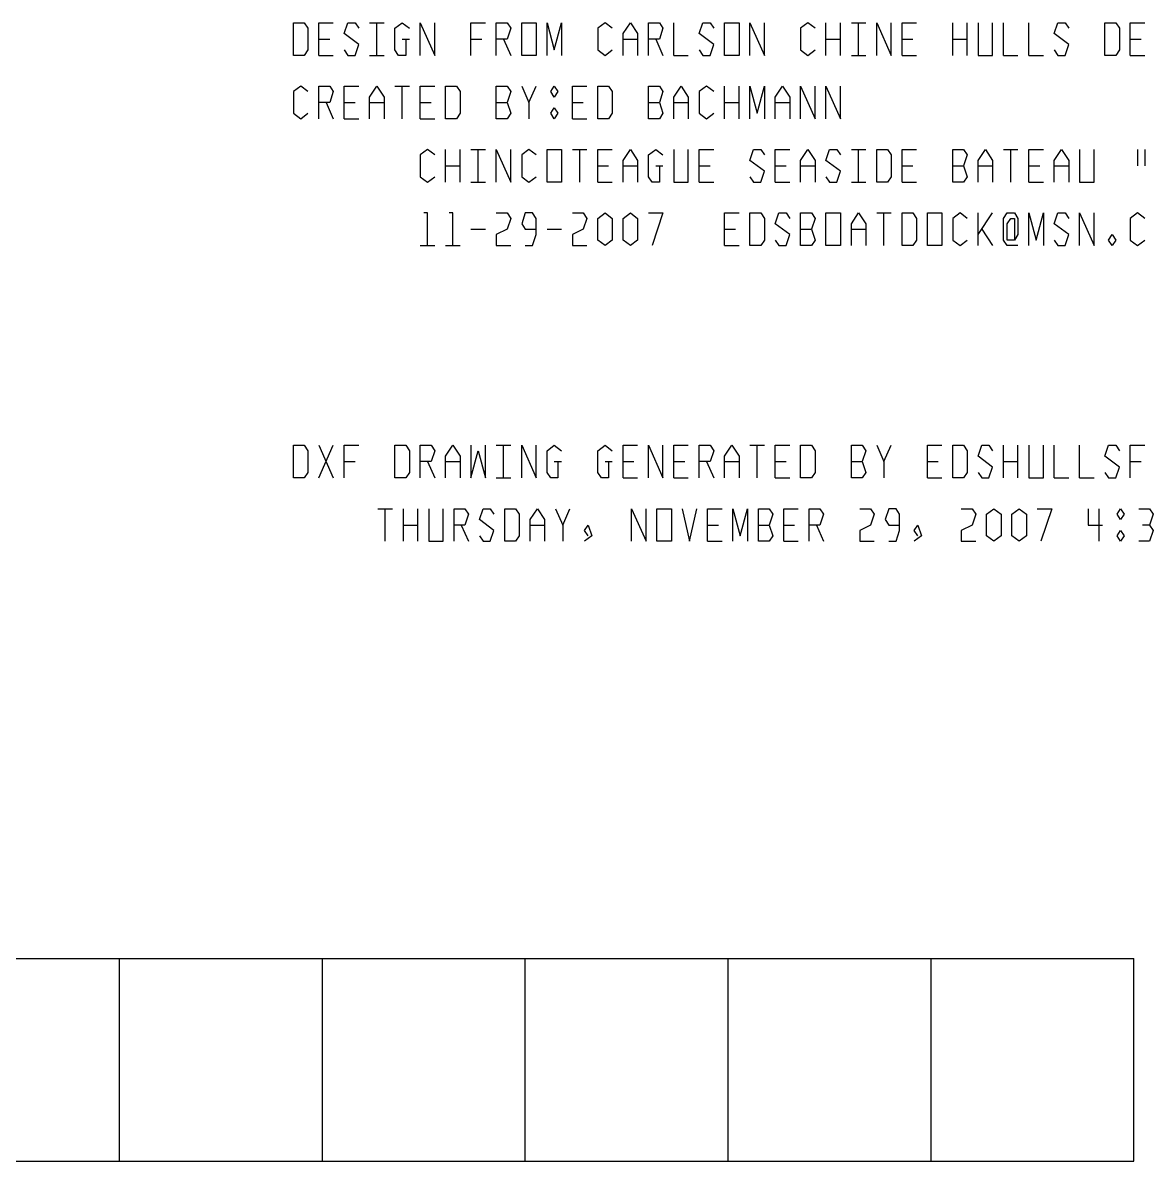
# Model space of a CAD drawing. Header units: metres. Extents: x -385 to 707, y -720 to 1023.
# Drawn here: x -22.9 to 244.6, y -720 to -450.6 of the extents above; entities that cross this region are included whole.
import ezdxf

# ---------------------------------------------------------------- set-up
doc = ezdxf.new("R2010")
doc.units = ezdxf.units.M

msp = doc.modelspace()

# ---------------------------------------------------------------- linework, layer by layer
for p, q in [((41.14, -458.29), (41.14, -450.57)), ((41.14, -450.57), (43.71, -450.57)), ((43.71, -450.57), (44.57, -451.86)), ((44.57, -451.86), (44.57, -457)), ((47.14, -458.29), (47.14, -450.57)), ((47.14, -450.57), (50.57, -450.57)), ((53.14, -453.14), (54, -450.57)), ((54, -450.57), (55.71, -450.57)), ((55.71, -450.57), (56.57, -451.86)), ((59.14, -450.57), (62.57, -450.57)), ((60.86, -458.29), (60.86, -450.57)), ((65.14, -451.86), (66.86, -450.57)), ((65.14, -457), (65.14, -451.86)), ((66.86, -450.57), (68.57, -451.86)), ((71.14, -458.29), (71.14, -450.57)), ((71.14, -450.57), (74.57, -458.29)), ((74.57, -458.29), (74.57, -450.57)), ((83.14, -458.29), (83.14, -450.57)), ((83.14, -450.57), (86.57, -450.57)), ((89.14, -458.29), (89.14, -450.57)), ((89.14, -450.57), (91.71, -450.57)), ((91.71, -450.57), (92.57, -451.86)), ((92.57, -451.86), (91.71, -454.43)), ((95.14, -458.29), (95.14, -450.57)), ((95.14, -450.57), (98.57, -450.57)), ((98.57, -450.57), (98.57, -458.29)), ((101.14, -458.29), (101.14, -450.57)), ((101.14, -450.57), (102.86, -457)), ((102.86, -457), (104.57, -450.57)), ((104.57, -450.57), (104.57, -458.29)), ((114.86, -450.57), (113.14, -451.86)), ((113.14, -451.86), (113.14, -457)), ((116.57, -451.86), (114.86, -450.57)), ((119.14, -453.14), (120.86, -450.57)), ((120.86, -450.57), (122.57, -453.14)), ((125.14, -458.29), (125.14, -450.57)), ((125.14, -450.57), (127.71, -450.57)), ((127.71, -450.57), (128.57, -451.86)), ((128.57, -451.86), (127.71, -454.43)), ((131.14, -458.29), (131.14, -450.57)), ((137.14, -453.14), (138, -450.57)), ((138, -450.57), (139.71, -450.57)), ((139.71, -450.57), (140.57, -451.86)), ((143.14, -458.29), (143.14, -450.57)), ((143.14, -450.57), (146.57, -450.57)), ((146.57, -450.57), (146.57, -458.29)), ((149.14, -458.29), (149.14, -450.57)), ((149.14, -450.57), (152.57, -458.29)), ((152.57, -458.29), (152.57, -450.57)), ((162.86, -450.57), (161.14, -451.86)), ((161.14, -451.86), (161.14, -457)), ((164.57, -451.86), (162.86, -450.57)), ((167.14, -458.29), (167.14, -450.57)), ((170.57, -458.29), (170.57, -450.57)), ((173.14, -450.57), (176.57, -450.57)), ((174.86, -458.29), (174.86, -450.57)), ((179.14, -458.29), (179.14, -450.57)), ((179.14, -450.57), (182.57, -458.29)), ((182.57, -458.29), (182.57, -450.57)), ((185.14, -458.29), (185.14, -450.57)), ((185.14, -450.57), (188.57, -450.57)), ((197.14, -458.29), (197.14, -450.57)), ((200.57, -458.29), (200.57, -450.57)), ((203.14, -450.57), (203.14, -458.29)), ((206.57, -458.29), (206.57, -450.57)), ((209.14, -458.29), (209.14, -450.57)), ((215.14, -458.29), (215.14, -450.57)), ((221.14, -453.14), (222, -450.57)), ((222, -450.57), (223.71, -450.57)), ((223.71, -450.57), (224.57, -451.86)), ((233.14, -458.29), (233.14, -450.57)), ((233.14, -450.57), (235.71, -450.57)), ((235.71, -450.57), (236.57, -451.86)), ((236.57, -451.86), (236.57, -457)), ((239.14, -458.29), (239.14, -450.57)), ((239.14, -450.57), (242.57, -450.57)), ((47.14, -454.43), (49.71, -454.43)), ((56.57, -455.71), (53.14, -453.14)), ((66.86, -454.43), (68.57, -454.43)), ((67.71, -454.43), (67.71, -458.29)), ((83.14, -454.43), (85.71, -454.43)), ((91.71, -454.43), (89.14, -454.43)), ((90.86, -454.43), (92.57, -458.29)), ((119.14, -458.29), (119.14, -453.14)), ((119.14, -454.43), (122.57, -454.43)), ((122.57, -453.14), (122.57, -458.29)), ((127.71, -454.43), (125.14, -454.43)), ((126.86, -454.43), (128.57, -458.29)), ((140.57, -455.71), (137.14, -453.14)), ((167.14, -454.43), (170.57, -454.43)), ((185.14, -454.43), (187.71, -454.43)), ((197.14, -454.43), (200.57, -454.43)), ((224.57, -455.71), (221.14, -453.14)), ((239.14, -454.43), (241.71, -454.43)), ((44.57, -457), (43.71, -458.29)), ((53.14, -457), (54, -458.29)), ((55.71, -458.29), (56.57, -455.71)), ((66, -458.29), (65.14, -457)), ((113.14, -457), (114.86, -458.29)), ((114.86, -458.29), (116.57, -457)), ((137.14, -457), (138, -458.29)), ((139.71, -458.29), (140.57, -455.71)), ((161.14, -457), (162.86, -458.29)), ((162.86, -458.29), (164.57, -457)), ((221.14, -457), (222, -458.29)), ((223.71, -458.29), (224.57, -455.71)), ((236.57, -457), (235.71, -458.29)), ((43.71, -458.29), (41.14, -458.29)), ((47.14, -458.29), (50.57, -458.29)), ((54, -458.29), (55.71, -458.29)), ((59.14, -458.29), (62.57, -458.29)), ((67.71, -458.29), (66, -458.29)), ((98.57, -458.29), (95.14, -458.29)), ((131.14, -458.29), (134.57, -458.29)), ((138, -458.29), (139.71, -458.29)), ((146.57, -458.29), (143.14, -458.29)), ((173.14, -458.29), (176.57, -458.29)), ((185.14, -458.29), (188.57, -458.29)), ((203.14, -458.29), (206.57, -458.29)), ((209.14, -458.29), (212.57, -458.29)), ((215.14, -458.29), (218.57, -458.29)), ((222, -458.29), (223.71, -458.29)), ((235.71, -458.29), (233.14, -458.29)), ((239.14, -458.29), (242.57, -458.29)), ((42.86, -465.57), (41.14, -466.86)), ((44.57, -466.86), (42.86, -465.57)), ((47.14, -473.29), (47.14, -465.57)), ((47.14, -465.57), (49.71, -465.57)), ((49.71, -465.57), (50.57, -466.86)), ((53.14, -473.29), (53.14, -465.57)), ((53.14, -465.57), (56.57, -465.57)), ((59.14, -468.14), (60.86, -465.57)), ((60.86, -465.57), (62.57, -468.14)), ((65.14, -465.57), (68.57, -465.57)), ((66.86, -473.29), (66.86, -465.57)), ((71.14, -473.29), (71.14, -465.57)), ((71.14, -465.57), (74.57, -465.57)), ((77.14, -473.29), (77.14, -465.57)), ((77.14, -465.57), (79.71, -465.57)), ((79.71, -465.57), (80.57, -466.86)), ((89.14, -473.29), (89.14, -465.57)), ((89.14, -465.57), (91.71, -465.57)), ((91.71, -465.57), (92.57, -466.86)), ((95.14, -465.57), (96.86, -469.43)), ((96.86, -469.43), (98.57, -465.57)), ((102, -466.86), (102.86, -465.57)), ((102.86, -465.57), (103.71, -466.86)), ((107.14, -473.29), (107.14, -465.57)), ((107.14, -465.57), (110.57, -465.57)), ((113.14, -473.29), (113.14, -465.57)), ((113.14, -465.57), (115.71, -465.57)), ((115.71, -465.57), (116.57, -466.86)), ((125.14, -473.29), (125.14, -465.57)), ((125.14, -465.57), (127.71, -465.57)), ((127.71, -465.57), (128.57, -466.86)), ((131.14, -468.14), (132.86, -465.57)), ((132.86, -465.57), (134.57, -468.14)), ((138.86, -465.57), (137.14, -466.86)), ((140.57, -466.86), (138.86, -465.57)), ((143.14, -473.29), (143.14, -465.57)), ((146.57, -473.29), (146.57, -465.57)), ((149.14, -473.29), (149.14, -465.57)), ((149.14, -465.57), (150.86, -472)), ((150.86, -472), (152.57, -465.57)), ((152.57, -465.57), (152.57, -473.29)), ((155.14, -468.14), (156.86, -465.57)), ((156.86, -465.57), (158.57, -468.14)), ((161.14, -473.29), (161.14, -465.57)), ((161.14, -465.57), (164.57, -473.29)), ((164.57, -473.29), (164.57, -465.57)), ((167.14, -473.29), (167.14, -465.57)), ((167.14, -465.57), (170.57, -473.29)), ((170.57, -473.29), (170.57, -465.57)), ((41.14, -466.86), (41.14, -472)), ((50.57, -466.86), (49.71, -469.43)), ((59.14, -473.29), (59.14, -468.14)), ((62.57, -468.14), (62.57, -473.29)), ((80.57, -466.86), (80.57, -472)), ((92.57, -466.86), (91.71, -469.43)), ((102.86, -468.14), (102, -466.86)), ((103.71, -466.86), (102.86, -468.14)), ((116.57, -466.86), (116.57, -472)), ((128.57, -466.86), (127.71, -469.43)), ((131.14, -473.29), (131.14, -468.14)), ((134.57, -468.14), (134.57, -473.29)), ((137.14, -466.86), (137.14, -472)), ((155.14, -473.29), (155.14, -468.14)), ((158.57, -468.14), (158.57, -473.29)), ((49.71, -469.43), (47.14, -469.43)), ((48.86, -469.43), (50.57, -473.29)), ((53.14, -469.43), (55.71, -469.43)), ((59.14, -469.43), (62.57, -469.43)), ((71.14, -469.43), (73.71, -469.43)), ((89.14, -469.43), (91.71, -469.43)), ((91.71, -469.43), (92.57, -472)), ((96.86, -469.43), (96.86, -473.29)), ((102, -472), (102.86, -470.71)), ((102.86, -470.71), (103.71, -472)), ((107.14, -469.43), (109.71, -469.43)), ((125.14, -469.43), (127.71, -469.43)), ((127.71, -469.43), (128.57, -472)), ((131.14, -469.43), (134.57, -469.43)), ((143.14, -469.43), (146.57, -469.43)), ((155.14, -469.43), (158.57, -469.43)), ((41.14, -472), (42.86, -473.29)), ((42.86, -473.29), (44.57, -472)), ((53.14, -473.29), (56.57, -473.29)), ((71.14, -473.29), (74.57, -473.29)), ((79.71, -473.29), (77.14, -473.29)), ((80.57, -472), (79.71, -473.29)), ((91.71, -473.29), (89.14, -473.29)), ((92.57, -472), (91.71, -473.29)), ((102.86, -473.29), (102, -472)), ((103.71, -472), (102.86, -473.29)), ((107.14, -473.29), (110.57, -473.29)), ((115.71, -473.29), (113.14, -473.29)), ((116.57, -472), (115.71, -473.29)), ((127.71, -473.29), (125.14, -473.29)), ((128.57, -472), (127.71, -473.29)), ((137.14, -472), (138.86, -473.29)), ((138.86, -473.29), (140.57, -472)), ((72.86, -480.57), (71.14, -481.86)), ((71.14, -481.86), (71.14, -487)), ((74.57, -481.86), (72.86, -480.57)), ((77.14, -488.29), (77.14, -480.57)), ((80.57, -488.29), (80.57, -480.57)), ((83.14, -480.57), (86.57, -480.57)), ((84.86, -488.29), (84.86, -480.57)), ((89.14, -488.29), (89.14, -480.57)), ((89.14, -480.57), (92.57, -488.29)), ((92.57, -488.29), (92.57, -480.57)), ((96.86, -480.57), (95.14, -481.86)), ((95.14, -481.86), (95.14, -487)), ((98.57, -481.86), (96.86, -480.57)), ((101.14, -488.29), (101.14, -480.57)), ((101.14, -480.57), (104.57, -480.57)), ((104.57, -480.57), (104.57, -488.29)), ((107.14, -480.57), (110.57, -480.57)), ((108.86, -488.29), (108.86, -480.57)), ((113.14, -488.29), (113.14, -480.57)), ((113.14, -480.57), (116.57, -480.57)), ((119.14, -483.14), (120.86, -480.57)), ((120.86, -480.57), (122.57, -483.14)), ((125.14, -481.86), (126.86, -480.57)), ((125.14, -487), (125.14, -481.86)), ((126.86, -480.57), (128.57, -481.86)), ((131.14, -480.57), (131.14, -488.29)), ((134.57, -488.29), (134.57, -480.57)), ((137.14, -488.29), (137.14, -480.57)), ((137.14, -480.57), (140.57, -480.57)), ((149.14, -483.14), (150, -480.57)), ((150, -480.57), (151.71, -480.57)), ((151.71, -480.57), (152.57, -481.86)), ((155.14, -488.29), (155.14, -480.57)), ((155.14, -480.57), (158.57, -480.57)), ((161.14, -483.14), (162.86, -480.57)), ((162.86, -480.57), (164.57, -483.14)), ((167.14, -483.14), (168, -480.57)), ((168, -480.57), (169.71, -480.57)), ((169.71, -480.57), (170.57, -481.86)), ((173.14, -480.57), (176.57, -480.57)), ((174.86, -488.29), (174.86, -480.57)), ((179.14, -488.29), (179.14, -480.57)), ((179.14, -480.57), (181.71, -480.57)), ((181.71, -480.57), (182.57, -481.86)), ((182.57, -481.86), (182.57, -487)), ((185.14, -488.29), (185.14, -480.57)), ((185.14, -480.57), (188.57, -480.57)), ((197.14, -488.29), (197.14, -480.57)), ((197.14, -480.57), (199.71, -480.57)), ((199.71, -480.57), (200.57, -481.86)), ((200.57, -481.86), (199.71, -484.43)), ((203.14, -483.14), (204.86, -480.57)), ((204.86, -480.57), (206.57, -483.14)), ((209.14, -480.57), (212.57, -480.57)), ((210.86, -488.29), (210.86, -480.57)), ((215.14, -488.29), (215.14, -480.57)), ((215.14, -480.57), (218.57, -480.57)), ((221.14, -483.14), (222.86, -480.57)), ((222.86, -480.57), (224.57, -483.14)), ((227.14, -480.57), (227.14, -488.29)), ((230.57, -488.29), (230.57, -480.57)), ((240.86, -480.57), (240.86, -484.43)), ((242.57, -480.57), (242.57, -484.43)), ((77.14, -484.43), (80.57, -484.43)), ((113.14, -484.43), (115.71, -484.43)), ((119.14, -488.29), (119.14, -483.14)), ((119.14, -484.43), (122.57, -484.43)), ((122.57, -483.14), (122.57, -488.29)), ((126.86, -484.43), (128.57, -484.43)), ((127.71, -484.43), (127.71, -488.29)), ((137.14, -484.43), (139.71, -484.43)), ((152.57, -485.71), (149.14, -483.14)), ((155.14, -484.43), (157.71, -484.43)), ((161.14, -488.29), (161.14, -483.14)), ((161.14, -484.43), (164.57, -484.43)), ((164.57, -483.14), (164.57, -488.29)), ((170.57, -485.71), (167.14, -483.14)), ((185.14, -484.43), (187.71, -484.43)), ((197.14, -484.43), (199.71, -484.43)), ((199.71, -484.43), (200.57, -487)), ((203.14, -488.29), (203.14, -483.14)), ((203.14, -484.43), (206.57, -484.43)), ((206.57, -483.14), (206.57, -488.29)), ((215.14, -484.43), (217.71, -484.43)), ((221.14, -488.29), (221.14, -483.14)), ((221.14, -484.43), (224.57, -484.43)), ((224.57, -483.14), (224.57, -488.29)), ((71.14, -487), (72.86, -488.29)), ((72.86, -488.29), (74.57, -487)), ((95.14, -487), (96.86, -488.29)), ((96.86, -488.29), (98.57, -487)), ((126, -488.29), (125.14, -487)), ((149.14, -487), (150, -488.29)), ((151.71, -488.29), (152.57, -485.71)), ((167.14, -487), (168, -488.29)), ((169.71, -488.29), (170.57, -485.71)), ((182.57, -487), (181.71, -488.29)), ((200.57, -487), (199.71, -488.29)), ((83.14, -488.29), (86.57, -488.29)), ((104.57, -488.29), (101.14, -488.29)), ((113.14, -488.29), (116.57, -488.29)), ((127.71, -488.29), (126, -488.29)), ((131.14, -488.29), (134.57, -488.29)), ((137.14, -488.29), (140.57, -488.29)), ((150, -488.29), (151.71, -488.29)), ((155.14, -488.29), (158.57, -488.29)), ((168, -488.29), (169.71, -488.29)), ((173.14, -488.29), (176.57, -488.29)), ((181.71, -488.29), (179.14, -488.29)), ((185.14, -488.29), (188.57, -488.29)), ((199.71, -488.29), (197.14, -488.29)), ((215.14, -488.29), (218.57, -488.29)), ((227.14, -488.29), (230.57, -488.29)), ((72.86, -495.57), (72, -495.57)), ((72.86, -503.29), (72.86, -495.57)), ((78.86, -495.57), (78, -495.57)), ((78.86, -503.29), (78.86, -495.57)), ((89.14, -495.57), (91.71, -495.57)), ((91.71, -495.57), (92.57, -496.86)), ((96, -495.57), (95.14, -498.14)), ((97.71, -495.57), (96, -495.57)), ((98.57, -496.86), (97.71, -495.57)), ((107.14, -495.57), (109.71, -495.57)), ((109.71, -495.57), (110.57, -496.86)), ((113.14, -496.86), (114.86, -495.57)), ((114.86, -495.57), (116.57, -496.86)), ((119.14, -496.86), (120.86, -495.57)), ((120.86, -495.57), (122.57, -496.86)), ((125.14, -495.57), (128.57, -495.57)), ((128.57, -495.57), (126, -503.29)), ((143.14, -503.29), (143.14, -495.57)), ((143.14, -495.57), (146.57, -495.57)), ((149.14, -503.29), (149.14, -495.57)), ((149.14, -495.57), (151.71, -495.57)), ((151.71, -495.57), (152.57, -496.86)), ((155.14, -498.14), (156, -495.57)), ((156, -495.57), (157.71, -495.57)), ((157.71, -495.57), (158.57, -496.86)), ((161.14, -503.29), (161.14, -495.57)), ((161.14, -495.57), (163.71, -495.57)), ((163.71, -495.57), (164.57, -496.86)), ((167.14, -503.29), (167.14, -495.57)), ((167.14, -495.57), (170.57, -495.57)), ((170.57, -495.57), (170.57, -503.29)), ((173.14, -498.14), (174.86, -495.57)), ((174.86, -495.57), (176.57, -498.14)), ((179.14, -495.57), (182.57, -495.57)), ((180.86, -503.29), (180.86, -495.57)), ((185.14, -503.29), (185.14, -495.57)), ((185.14, -495.57), (187.71, -495.57)), ((187.71, -495.57), (188.57, -496.86)), ((191.14, -503.29), (191.14, -495.57)), ((191.14, -495.57), (194.57, -495.57)), ((194.57, -495.57), (194.57, -503.29)), ((198.86, -495.57), (197.14, -496.86)), ((200.57, -496.86), (198.86, -495.57)), ((203.14, -503.29), (203.14, -495.57)), ((203.14, -500.71), (206.57, -495.57)), ((209.14, -496.86), (210, -495.57)), ((210, -495.57), (211.71, -495.57)), ((211.71, -495.57), (212.57, -496.86)), ((215.14, -503.29), (215.14, -495.57)), ((215.14, -495.57), (216.86, -502)), ((216.86, -502), (218.57, -495.57)), ((218.57, -495.57), (218.57, -503.29)), ((221.14, -498.14), (222, -495.57)), ((222, -495.57), (223.71, -495.57)), ((223.71, -495.57), (224.57, -496.86)), ((227.14, -503.29), (227.14, -495.57)), ((227.14, -495.57), (230.57, -503.29)), ((230.57, -503.29), (230.57, -495.57)), ((240.86, -495.57), (239.14, -496.86)), ((242.57, -496.86), (240.86, -495.57)), ((92.57, -496.86), (91.71, -499.43)), ((95.14, -498.14), (96, -499.43)), ((98.57, -500.71), (98.57, -496.86)), ((110.57, -496.86), (109.71, -499.43)), ((113.14, -502), (113.14, -496.86)), ((116.57, -496.86), (116.57, -502)), ((119.14, -502), (119.14, -496.86)), ((122.57, -496.86), (122.57, -502)), ((152.57, -496.86), (152.57, -502)), ((158.57, -500.71), (155.14, -498.14)), ((164.57, -496.86), (163.71, -499.43)), ((173.14, -503.29), (173.14, -498.14)), ((176.57, -498.14), (176.57, -503.29)), ((188.57, -496.86), (188.57, -502)), ((197.14, -496.86), (197.14, -502)), ((209.14, -502), (209.14, -496.86)), ((210, -498.14), (210.86, -496.86)), ((210, -502), (210, -498.14)), ((210.86, -496.86), (211.71, -496.86)), ((211.71, -496.86), (211.71, -502)), ((212.57, -496.86), (212.57, -500.71)), ((224.57, -500.71), (221.14, -498.14)), ((239.14, -496.86), (239.14, -502)), ((83.14, -499.43), (86.57, -499.43)), ((91.71, -499.43), (89.14, -500.71)), ((89.14, -500.71), (89.14, -503.29)), ((96, -499.43), (98.57, -499.43)), ((97.71, -503.29), (98.57, -500.71)), ((101.14, -499.43), (104.57, -499.43)), ((109.71, -499.43), (107.14, -500.71)), ((107.14, -500.71), (107.14, -503.29)), ((143.14, -499.43), (145.71, -499.43)), ((157.71, -503.29), (158.57, -500.71)), ((161.14, -499.43), (163.71, -499.43)), ((163.71, -499.43), (164.57, -502)), ((173.14, -499.43), (176.57, -499.43)), ((204, -499.43), (206.57, -503.29)), ((212.57, -500.71), (211.71, -502)), ((223.71, -503.29), (224.57, -500.71)), ((234, -502), (234.86, -500.71)), ((234.86, -500.71), (235.71, -502)), ((71.14, -503.29), (74.57, -503.29)), ((77.14, -503.29), (80.57, -503.29)), ((89.14, -503.29), (92.57, -503.29)), ((96, -503.29), (97.71, -503.29)), ((107.14, -503.29), (110.57, -503.29)), ((114.86, -503.29), (113.14, -502)), ((116.57, -502), (114.86, -503.29)), ((120.86, -503.29), (119.14, -502)), ((122.57, -502), (120.86, -503.29)), ((143.14, -503.29), (146.57, -503.29)), ((151.71, -503.29), (149.14, -503.29)), ((152.57, -502), (151.71, -503.29)), ((155.14, -502), (156, -503.29)), ((156, -503.29), (157.71, -503.29)), ((163.71, -503.29), (161.14, -503.29)), ((164.57, -502), (163.71, -503.29)), ((170.57, -503.29), (167.14, -503.29)), ((187.71, -503.29), (185.14, -503.29)), ((188.57, -502), (187.71, -503.29)), ((194.57, -503.29), (191.14, -503.29)), ((197.14, -502), (198.86, -503.29)), ((198.86, -503.29), (200.57, -502)), ((210, -503.29), (209.14, -502)), ((211.71, -502), (210, -502)), ((212.57, -503.29), (210, -503.29)), ((221.14, -502), (222, -503.29)), ((222, -503.29), (223.71, -503.29)), ((234.86, -503.29), (234, -502)), ((235.71, -502), (234.86, -503.29)), ((239.14, -502), (240.86, -503.29)), ((240.86, -503.29), (242.57, -502)), ((41.14, -558.29), (41.14, -550.57)), ((41.14, -550.57), (43.71, -550.57)), ((43.71, -550.57), (44.57, -551.86)), ((44.57, -551.86), (44.57, -557)), ((47.14, -558.29), (50.57, -550.57)), ((47.14, -550.57), (50.57, -558.29)), ((53.14, -558.29), (53.14, -550.57)), ((53.14, -550.57), (56.57, -550.57)), ((65.14, -558.29), (65.14, -550.57)), ((65.14, -550.57), (67.71, -550.57)), ((67.71, -550.57), (68.57, -551.86)), ((68.57, -551.86), (68.57, -557)), ((71.14, -558.29), (71.14, -550.57)), ((71.14, -550.57), (73.71, -550.57)), ((73.71, -550.57), (74.57, -551.86)), ((74.57, -551.86), (73.71, -554.43)), ((77.14, -553.14), (78.86, -550.57)), ((78.86, -550.57), (80.57, -553.14)), ((83.14, -550.57), (83.14, -558.29)), ((83.14, -558.29), (84.86, -551.86)), ((84.86, -551.86), (86.57, -558.29)), ((86.57, -558.29), (86.57, -550.57)), ((89.14, -550.57), (92.57, -550.57)), ((90.86, -558.29), (90.86, -550.57)), ((95.14, -558.29), (95.14, -550.57)), ((95.14, -550.57), (98.57, -558.29)), ((98.57, -558.29), (98.57, -550.57)), ((101.14, -551.86), (102.86, -550.57)), ((101.14, -557), (101.14, -551.86)), ((102.86, -550.57), (104.57, -551.86)), ((113.14, -551.86), (114.86, -550.57)), ((113.14, -557), (113.14, -551.86)), ((114.86, -550.57), (116.57, -551.86)), ((119.14, -558.29), (119.14, -550.57)), ((119.14, -550.57), (122.57, -550.57)), ((125.14, -558.29), (125.14, -550.57)), ((125.14, -550.57), (128.57, -558.29)), ((128.57, -558.29), (128.57, -550.57)), ((131.14, -558.29), (131.14, -550.57)), ((131.14, -550.57), (134.57, -550.57)), ((137.14, -558.29), (137.14, -550.57)), ((137.14, -550.57), (139.71, -550.57)), ((139.71, -550.57), (140.57, -551.86)), ((140.57, -551.86), (139.71, -554.43)), ((143.14, -553.14), (144.86, -550.57)), ((144.86, -550.57), (146.57, -553.14)), ((149.14, -550.57), (152.57, -550.57)), ((150.86, -558.29), (150.86, -550.57)), ((155.14, -558.29), (155.14, -550.57)), ((155.14, -550.57), (158.57, -550.57)), ((161.14, -558.29), (161.14, -550.57)), ((161.14, -550.57), (163.71, -550.57)), ((163.71, -550.57), (164.57, -551.86)), ((164.57, -551.86), (164.57, -557)), ((173.14, -558.29), (173.14, -550.57)), ((173.14, -550.57), (175.71, -550.57)), ((175.71, -550.57), (176.57, -551.86)), ((176.57, -551.86), (175.71, -554.43)), ((179.14, -550.57), (180.86, -554.43)), ((180.86, -554.43), (182.57, -550.57)), ((191.14, -558.29), (191.14, -550.57)), ((191.14, -550.57), (194.57, -550.57)), ((197.14, -558.29), (197.14, -550.57)), ((197.14, -550.57), (199.71, -550.57)), ((199.71, -550.57), (200.57, -551.86)), ((200.57, -551.86), (200.57, -557)), ((203.14, -553.14), (204, -550.57)), ((204, -550.57), (205.71, -550.57)), ((205.71, -550.57), (206.57, -551.86)), ((209.14, -558.29), (209.14, -550.57)), ((212.57, -558.29), (212.57, -550.57)), ((215.14, -550.57), (215.14, -558.29)), ((218.57, -558.29), (218.57, -550.57)), ((221.14, -558.29), (221.14, -550.57)), ((227.14, -558.29), (227.14, -550.57)), ((233.14, -553.14), (234, -550.57)), ((234, -550.57), (235.71, -550.57)), ((235.71, -550.57), (236.57, -551.86)), ((239.14, -558.29), (239.14, -550.57)), ((239.14, -550.57), (242.57, -550.57)), ((53.14, -554.43), (55.71, -554.43)), ((73.71, -554.43), (71.14, -554.43)), ((72.86, -554.43), (74.57, -558.29)), ((77.14, -558.29), (77.14, -553.14)), ((77.14, -554.43), (80.57, -554.43)), ((80.57, -553.14), (80.57, -558.29)), ((102.86, -554.43), (104.57, -554.43)), ((103.71, -554.43), (103.71, -558.29)), ((114.86, -554.43), (116.57, -554.43)), ((115.71, -554.43), (115.71, -558.29)), ((119.14, -554.43), (121.71, -554.43)), ((131.14, -554.43), (133.71, -554.43)), ((139.71, -554.43), (137.14, -554.43)), ((138.86, -554.43), (140.57, -558.29)), ((143.14, -558.29), (143.14, -553.14)), ((143.14, -554.43), (146.57, -554.43)), ((146.57, -553.14), (146.57, -558.29)), ((155.14, -554.43), (157.71, -554.43)), ((173.14, -554.43), (175.71, -554.43)), ((175.71, -554.43), (176.57, -557)), ((180.86, -554.43), (180.86, -558.29)), ((191.14, -554.43), (193.71, -554.43)), ((206.57, -555.71), (203.14, -553.14)), ((209.14, -554.43), (212.57, -554.43)), ((236.57, -555.71), (233.14, -553.14)), ((239.14, -554.43), (241.71, -554.43)), ((44.57, -557), (43.71, -558.29)), ((68.57, -557), (67.71, -558.29)), ((102, -558.29), (101.14, -557)), ((114, -558.29), (113.14, -557)), ((164.57, -557), (163.71, -558.29)), ((176.57, -557), (175.71, -558.29)), ((200.57, -557), (199.71, -558.29)), ((203.14, -557), (204, -558.29)), ((205.71, -558.29), (206.57, -555.71)), ((233.14, -557), (234, -558.29)), ((235.71, -558.29), (236.57, -555.71)), ((43.71, -558.29), (41.14, -558.29)), ((67.71, -558.29), (65.14, -558.29)), ((89.14, -558.29), (92.57, -558.29)), ((103.71, -558.29), (102, -558.29)), ((115.71, -558.29), (114, -558.29)), ((119.14, -558.29), (122.57, -558.29)), ((131.14, -558.29), (134.57, -558.29)), ((155.14, -558.29), (158.57, -558.29)), ((163.71, -558.29), (161.14, -558.29)), ((175.71, -558.29), (173.14, -558.29)), ((191.14, -558.29), (194.57, -558.29)), ((199.71, -558.29), (197.14, -558.29)), ((204, -558.29), (205.71, -558.29)), ((215.14, -558.29), (218.57, -558.29)), ((221.14, -558.29), (224.57, -558.29)), ((227.14, -558.29), (230.57, -558.29)), ((234, -558.29), (235.71, -558.29)), ((61.14, -565.57), (64.57, -565.57)), ((62.86, -573.29), (62.86, -565.57)), ((67.14, -573.29), (67.14, -565.57)), ((70.57, -573.29), (70.57, -565.57)), ((73.14, -565.57), (73.14, -573.29)), ((76.57, -573.29), (76.57, -565.57)), ((79.14, -573.29), (79.14, -565.57)), ((79.14, -565.57), (81.71, -565.57)), ((81.71, -565.57), (82.57, -566.86)), ((85.14, -568.14), (86, -565.57)), ((86, -565.57), (87.71, -565.57)), ((87.71, -565.57), (88.57, -566.86)), ((91.14, -573.29), (91.14, -565.57)), ((91.14, -565.57), (93.71, -565.57)), ((93.71, -565.57), (94.57, -566.86)), ((97.14, -568.14), (98.86, -565.57)), ((98.86, -565.57), (100.57, -568.14)), ((103.14, -565.57), (104.86, -569.43)), ((104.86, -569.43), (106.57, -565.57)), ((121.14, -573.29), (121.14, -565.57)), ((121.14, -565.57), (124.57, -573.29)), ((124.57, -573.29), (124.57, -565.57)), ((127.14, -573.29), (127.14, -565.57)), ((127.14, -565.57), (130.57, -565.57)), ((130.57, -565.57), (130.57, -573.29)), ((133.14, -565.57), (134.86, -573.29)), ((134.86, -573.29), (136.57, -565.57)), ((139.14, -573.29), (139.14, -565.57)), ((139.14, -565.57), (142.57, -565.57)), ((145.14, -573.29), (145.14, -565.57)), ((145.14, -565.57), (146.86, -572)), ((146.86, -572), (148.57, -565.57)), ((148.57, -565.57), (148.57, -573.29)), ((151.14, -573.29), (151.14, -565.57)), ((151.14, -565.57), (153.71, -565.57)), ((153.71, -565.57), (154.57, -566.86)), ((157.14, -573.29), (157.14, -565.57)), ((157.14, -565.57), (160.57, -565.57)), ((163.14, -573.29), (163.14, -565.57)), ((163.14, -565.57), (165.71, -565.57)), ((165.71, -565.57), (166.57, -566.86)), ((175.14, -565.57), (177.71, -565.57)), ((177.71, -565.57), (178.57, -566.86)), ((182, -565.57), (181.14, -568.14)), ((183.71, -565.57), (182, -565.57)), ((184.57, -566.86), (183.71, -565.57)), ((199.14, -565.57), (201.71, -565.57)), ((201.71, -565.57), (202.57, -566.86)), ((205.14, -566.86), (206.86, -565.57)), ((206.86, -565.57), (208.57, -566.86)), ((211.14, -566.86), (212.86, -565.57)), ((212.86, -565.57), (214.57, -566.86)), ((217.14, -565.57), (220.57, -565.57)), ((220.57, -565.57), (218, -573.29)), ((229.14, -565.57), (229.14, -569.43)), ((231.71, -565.57), (231.71, -573.29)), ((236, -566.86), (236.86, -565.57)), ((236.86, -565.57), (237.71, -566.86)), ((241.14, -565.57), (243.71, -565.57)), ((243.71, -565.57), (244.57, -566.86)), ((82.57, -566.86), (81.71, -569.43)), ((88.57, -570.71), (85.14, -568.14)), ((94.57, -566.86), (94.57, -572)), ((97.14, -573.29), (97.14, -568.14)), ((100.57, -568.14), (100.57, -573.29)), ((154.57, -566.86), (153.71, -569.43)), ((166.57, -566.86), (165.71, -569.43)), ((178.57, -566.86), (177.71, -569.43)), ((181.14, -568.14), (182, -569.43)), ((184.57, -570.71), (184.57, -566.86)), ((202.57, -566.86), (201.71, -569.43)), ((205.14, -572), (205.14, -566.86)), ((208.57, -566.86), (208.57, -572)), ((211.14, -572), (211.14, -566.86)), ((214.57, -566.86), (214.57, -572)), ((236.86, -568.14), (236, -566.86)), ((237.71, -566.86), (236.86, -568.14)), ((244.57, -566.86), (243.71, -569.43)), ((67.14, -569.43), (70.57, -569.43)), ((81.71, -569.43), (79.14, -569.43)), ((80.86, -569.43), (82.57, -573.29)), ((87.71, -573.29), (88.57, -570.71)), ((97.14, -569.43), (100.57, -569.43)), ((104.86, -569.43), (104.86, -573.29)), ((110, -570.71), (110.86, -569.43)), ((110.86, -572), (110, -570.71)), ((110.86, -569.43), (111.71, -572)), ((139.14, -569.43), (141.71, -569.43)), ((151.14, -569.43), (153.71, -569.43)), ((153.71, -569.43), (154.57, -572)), ((157.14, -569.43), (159.71, -569.43)), ((165.71, -569.43), (163.14, -569.43)), ((164.86, -569.43), (166.57, -573.29)), ((177.71, -569.43), (175.14, -570.71)), ((175.14, -570.71), (175.14, -573.29)), ((182, -569.43), (184.57, -569.43)), ((183.71, -573.29), (184.57, -570.71)), ((188, -570.71), (188.86, -569.43)), ((188.86, -572), (188, -570.71)), ((188.86, -569.43), (189.71, -572)), ((201.71, -569.43), (199.14, -570.71)), ((199.14, -570.71), (199.14, -573.29)), ((229.14, -569.43), (232.57, -569.43)), ((236, -572), (236.86, -570.71)), ((236.86, -570.71), (237.71, -572)), ((243.71, -569.43), (242, -569.43)), ((243.71, -569.43), (244.57, -570.71)), ((244.57, -570.71), (243.71, -573.29)), ((73.14, -573.29), (76.57, -573.29)), ((85.14, -572), (86, -573.29)), ((86, -573.29), (87.71, -573.29)), ((93.71, -573.29), (91.14, -573.29)), ((94.57, -572), (93.71, -573.29)), ((111.71, -572), (110, -573.29)), ((130.57, -573.29), (127.14, -573.29)), ((139.14, -573.29), (142.57, -573.29)), ((153.71, -573.29), (151.14, -573.29)), ((154.57, -572), (153.71, -573.29)), ((157.14, -573.29), (160.57, -573.29)), ((175.14, -573.29), (178.57, -573.29)), ((182, -573.29), (183.71, -573.29)), ((189.71, -572), (188, -573.29)), ((199.14, -573.29), (202.57, -573.29)), ((206.86, -573.29), (205.14, -572)), ((208.57, -572), (206.86, -573.29)), ((212.86, -573.29), (211.14, -572)), ((214.57, -572), (212.86, -573.29)), ((236.86, -573.29), (236, -572)), ((237.71, -572), (236.86, -573.29)), ((243.71, -573.29), (241.14, -573.29)), ((-48, -672), (48, -672)), ((0, -720), (0, -672)), ((48, -720), (48, -672)), ((48, -672), (144, -672)), ((96, -720), (96, -672)), ((144, -720), (144, -672)), ((144, -672), (240, -672)), ((192, -720), (192, -672)), ((240, -720), (240, -672)), ((-48, -720), (48, -720)), ((48, -720), (144, -720)), ((144, -720), (240, -720))]:
    msp.add_line(p, q)

doc.saveas('drawing.dxf')
